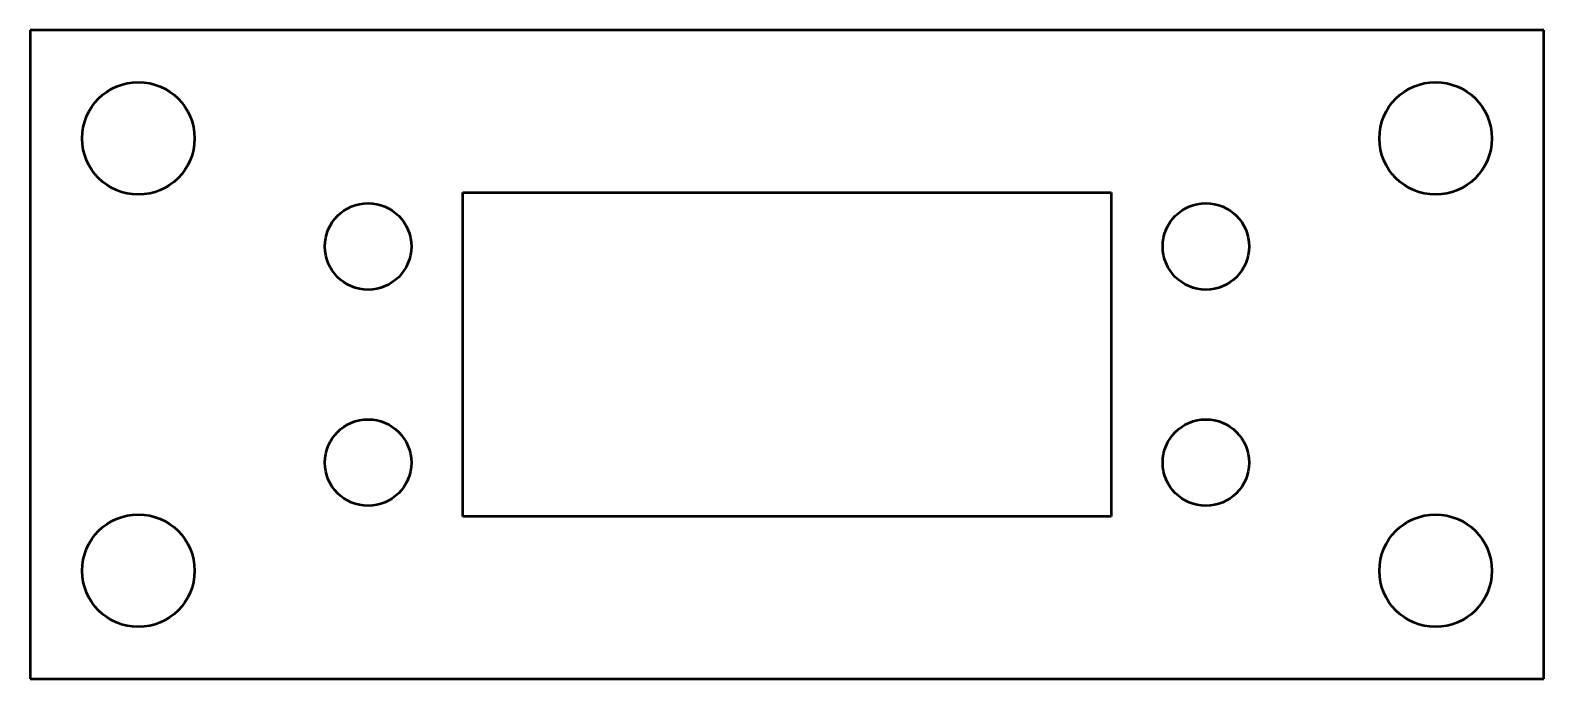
# Model space of a CAD drawing. Header units: inches. Extents: x 0.56 to 4.06, y 19.95 to 21.45.
import ezdxf

# ---------------------------------------------------------------- set-up
doc = ezdxf.new("R2010")
doc.units = ezdxf.units.IN
doc.header["$MEASUREMENT"] = 0
doc.layers.add('Visible (ANSI)', color=7, linetype='Continuous', lineweight=50)

msp = doc.modelspace()

# ---------------------------------------------------------------- linework, layer by layer
at = {"layer": 'Visible (ANSI)'}
for p, q in [((4.0607, 21.4489), (0.5607, 21.4489)), ((0.5607, 21.4489), (0.5607, 19.9489)), ((4.0607, 19.9489), (4.0607, 21.4489)), ((1.5607, 21.0739), (3.0607, 21.0739)), ((1.5607, 20.3239), (1.5607, 21.0739)), ((3.0607, 21.0739), (3.0607, 20.3239)), ((3.0607, 20.3239), (1.5607, 20.3239)), ((0.5607, 19.9489), (4.0607, 19.9489))]:
    msp.add_line(p, q, dxfattribs=at)
for centre, radius in [((0.8107, 21.1989), 0.13), ((3.8107, 21.1989), 0.13), ((1.342, 20.9489), 0.1), ((3.2795, 20.9489), 0.1), ((1.342, 20.4489), 0.1), ((3.2795, 20.4489), 0.1), ((0.8107, 20.1989), 0.13), ((3.8107, 20.1989), 0.13)]:
    msp.add_circle(centre, radius, dxfattribs=at)

doc.saveas('drawing.dxf')
